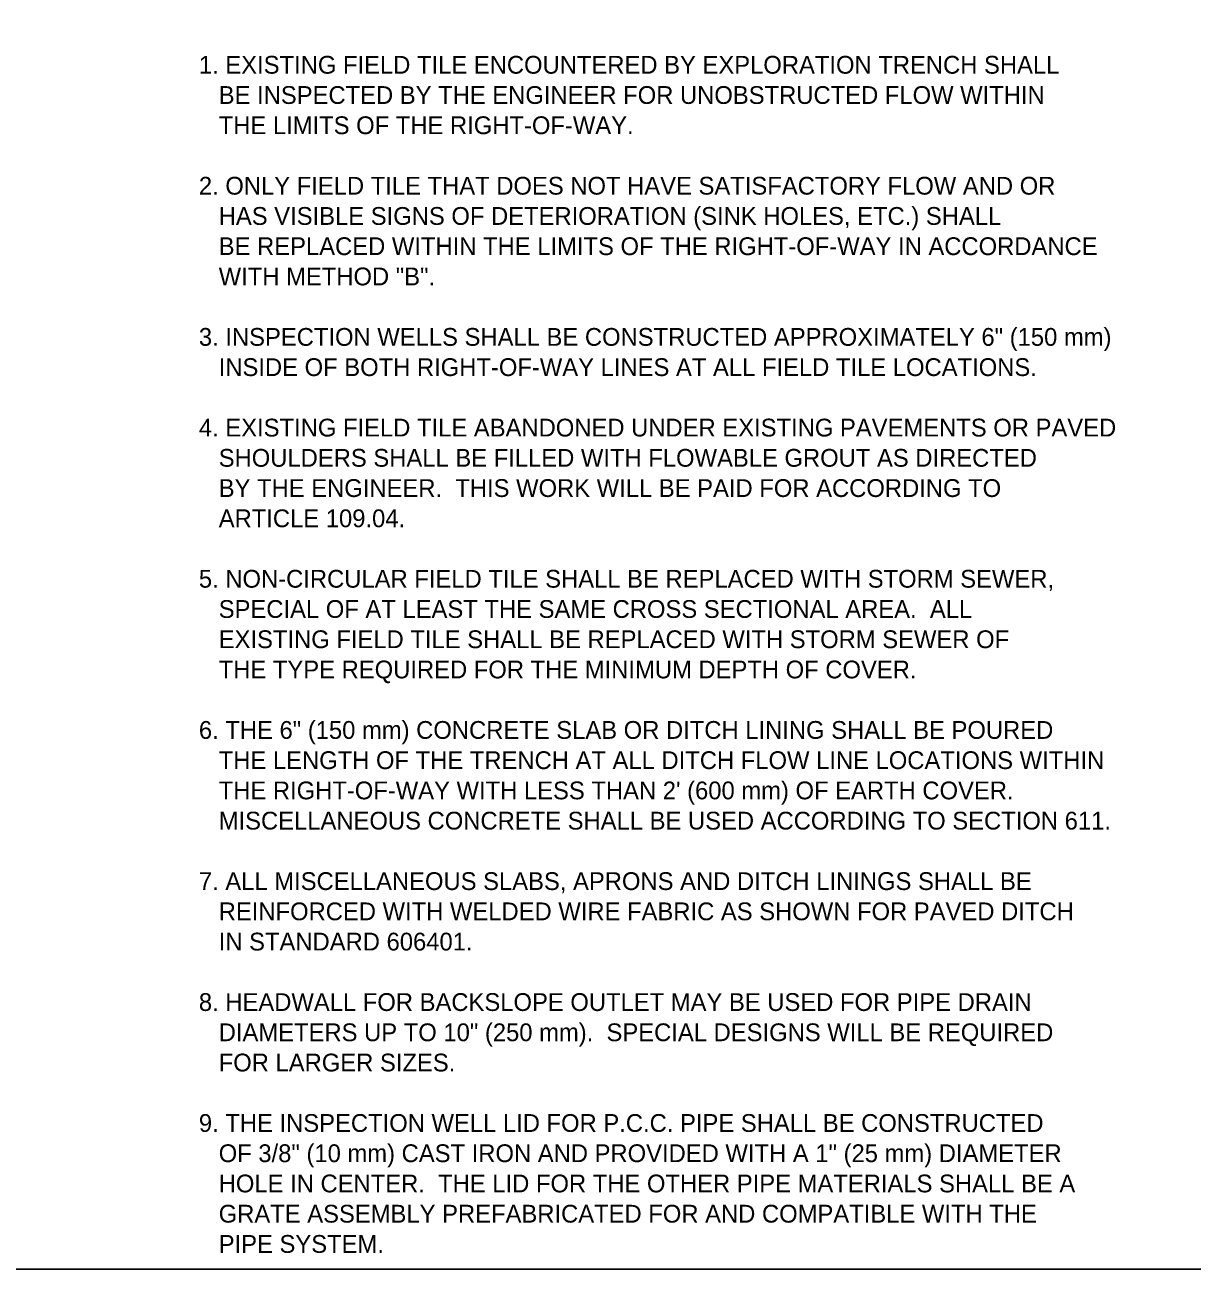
# Model space of a CAD drawing. Extents: x 2262292 to 2262922, y -3123599 to -3123199.
# Drawn here: x 2262515.9 to 2262673.3, y -3123598.8 to -3123430.9 of the extents above; entities that cross this region are included whole.
import ezdxf

# ---------------------------------------------------------------- set-up
doc = ezdxf.new("R2010")
doc.units = 0
doc.layers.add('Default', color=7, linetype='Continuous')
doc.layers.add('RD_Pr_Roadway_Notes', color=7, linetype='Continuous')

msp = doc.modelspace()

# ---------------------------------------------------------------- linework, layer by layer
at = {"layer": 'Default'}
msp.add_lwpolyline([(2262292.48, -3123598.83), (2262922.48, -3123598.83), (2262922.48, -3123198.83), (2262292.48, -3123198.83)], close=True, dxfattribs=at)

# ---------------------------------------------------------------- texts
at = {"layer": 'RD_Pr_Roadway_Notes'}
for s, p in [('1. EXISTING FIELD TILE ENCOUNTERED BY EXPLORATION TRENCH SHALL', (2262539.34, -3123437.51)), ('   BE INSPECTED BY THE ENGINEER FOR UNOBSTRUCTED FLOW WITHIN', (2262539.34, -3123441.59)), ('   THE LIMITS OF THE RIGHT-OF-WAY.', (2262539.34, -3123445.67)), ('2. ONLY FIELD TILE THAT DOES NOT HAVE SATISFACTORY FLOW AND OR', (2262539.34, -3123453.83)), ('   HAS VISIBLE SIGNS OF DETERIORATION (SINK HOLES, ETC.) SHALL', (2262539.34, -3123457.91)), ('   BE REPLACED WITHIN THE LIMITS OF THE RIGHT-OF-WAY IN ACCORDANCE', (2262539.34, -3123461.99)), ('   WITH METHOD "B".', (2262539.34, -3123466.07)), ('3. INSPECTION WELLS SHALL BE CONSTRUCTED APPROXIMATELY 6" (150 mm)', (2262539.34, -3123474.23)), ('   INSIDE OF BOTH RIGHT-OF-WAY LINES AT ALL FIELD TILE LOCATIONS.', (2262539.34, -3123478.31)), ('4. EXISTING FIELD TILE ABANDONED UNDER EXISTING PAVEMENTS OR PAVED', (2262539.34, -3123486.47)), ('   SHOULDERS SHALL BE FILLED WITH FLOWABLE GROUT AS DIRECTED', (2262539.34, -3123490.55)), ('   BY THE ENGINEER.  THIS WORK WILL BE PAID FOR ACCORDING TO', (2262539.34, -3123494.63)), ('   ARTICLE 109.04.', (2262539.34, -3123498.71)), ('5. NON-CIRCULAR FIELD TILE SHALL BE REPLACED WITH STORM SEWER,', (2262539.34, -3123506.87)), ('   SPECIAL OF AT LEAST THE SAME CROSS SECTIONAL AREA.  ALL', (2262539.34, -3123510.95)), ('   EXISTING FIELD TILE SHALL BE REPLACED WITH STORM SEWER OF', (2262539.34, -3123515.03)), ('   THE TYPE REQUIRED FOR THE MINIMUM DEPTH OF COVER.', (2262539.34, -3123519.11)), ('6. THE 6" (150 mm) CONCRETE SLAB OR DITCH LINING SHALL BE POURED', (2262539.34, -3123527.27)), ('   THE LENGTH OF THE TRENCH AT ALL DITCH FLOW LINE LOCATIONS WITHIN', (2262539.34, -3123531.35)), ("   THE RIGHT-OF-WAY WITH LESS THAN 2' (600 mm) OF EARTH COVER.", (2262539.34, -3123535.43)), ('   MISCELLANEOUS CONCRETE SHALL BE USED ACCORDING TO SECTION 611.', (2262539.34, -3123539.51)), ('7. ALL MISCELLANEOUS SLABS, APRONS AND DITCH LININGS SHALL BE', (2262539.34, -3123547.67)), ('   REINFORCED WITH WELDED WIRE FABRIC AS SHOWN FOR PAVED DITCH', (2262539.34, -3123551.75)), ('   IN STANDARD 606401.', (2262539.34, -3123555.83)), ('8. HEADWALL FOR BACKSLOPE OUTLET MAY BE USED FOR PIPE DRAIN', (2262539.34, -3123563.99)), ('   DIAMETERS UP TO 10" (250 mm).  SPECIAL DESIGNS WILL BE REQUIRED', (2262539.34, -3123568.07)), ('   FOR LARGER SIZES.', (2262539.34, -3123572.15)), ('9. THE INSPECTION WELL LID FOR P.C.C. PIPE SHALL BE CONSTRUCTED', (2262539.34, -3123580.31)), ('   OF 3/8" (10 mm) CAST IRON AND PROVIDED WITH A 1" (25 mm) DIAMETER', (2262539.34, -3123584.39)), ('   HOLE IN CENTER.  THE LID FOR THE OTHER PIPE MATERIALS SHALL BE A', (2262539.34, -3123588.47)), ('   GRATE ASSEMBLY PREFABRICATED FOR AND COMPATIBLE WITH THE', (2262539.34, -3123592.55)), ('   PIPE SYSTEM.', (2262539.34, -3123596.63))]:
    msp.add_text(s, height=2.4, dxfattribs=at).set_placement(p)

doc.saveas('drawing.dxf')
